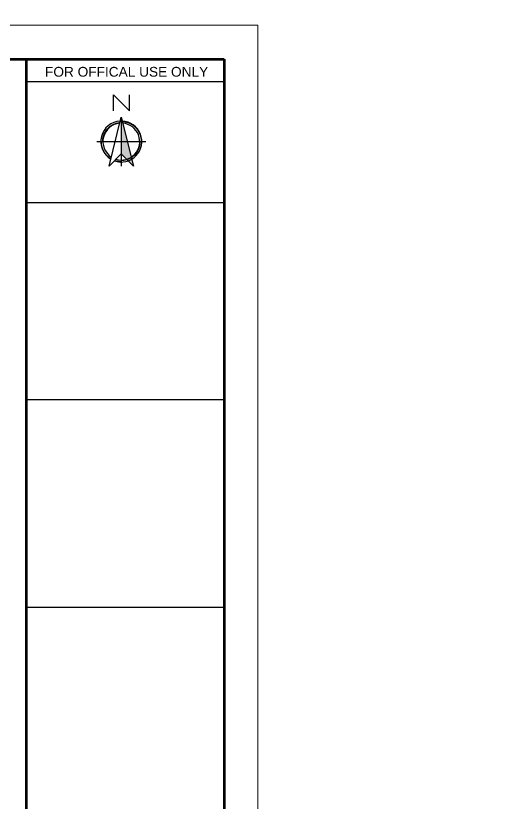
# Model space of a CAD drawing. Header units: inches. Extents: x -12071822 to 12321209, y -1222525 to 1319227.
# Drawn here: x 127161 to 127889, y 49078 to 50285 of the extents above; entities that cross this region are included whole.
import ezdxf

# ---------------------------------------------------------------- set-up
doc = ezdxf.new("R2010")
doc.units = ezdxf.units.IN
doc.header["$MEASUREMENT"] = 0
for name, color, linetype, lineweight in [('BORDER', 7, 'Continuous', 60), ('WALL', 1, 'Continuous', 30), ('Window', 3, 'Continuous', 0), ('Windows', 151, 'Continuous', 15)]:
    doc.layers.add(name, color=color, linetype=linetype, lineweight=lineweight)
doc.styles.get("Standard").update_dxf_attribs({"font": 'arial.ttf'})

msp = doc.modelspace()

# ---------------------------------------------------------------- linework, layer by layer
for p, q in [((127322.62, 50129.56), (127322.62, 50054.2)), ((127284.94, 50091.88), (127360.3, 50091.88))]:
    msp.add_line(p, q)
msp.add_lwpolyline([(127310.78, 50139.15), (127310.78, 50163.78), (127335.41, 50139.15), (127335.41, 50163.78)])
msp.add_lwpolyline([(127322.62, 50129.56), (127341.46, 50054.2), (127322.62, 50073.04), (127303.78, 50054.2)], close=True)
at = {"const_width": 1.57}
for points in [[(127320.44, 50120.85, 0.3923846), (127293.58, 50091.88, 1)], [(127353.24, 50091.88, 0.4142136), (127322.62, 50122.5, 1)], [(127306.67, 50065.75, -0.2613935), (127292.01, 50091.88, -1)], [(127351.67, 50091.88, -0.4142136), (127322.62, 50062.84, -1)], [(127322.62, 50061.27, -0.0839971), (127312.55, 50062.97, -1)]]:
    msp.add_lwpolyline(points, format="xyb", dxfattribs=at)
for radius, start, end in [(31.4, 92.88415, 239.04337), (28.26, 94.83127, 237.09625), (31.4, 250.10409, 87.11585), (28.26, 253.1255, 85.16873)]:
    msp.add_arc((127322.62, 50091.88), radius, start, end)
msp.add_solid([(127322.62, 50129.56), (127341.46, 50054.2), (127322.62, 50073.04)])
at = {"layer": 'BORDER'}
msp.add_line((127177.37, 48129.4), (127177.37, 50218.25), dxfattribs=at)
at = {"layer": 'BORDER', "lineweight": 25}
for p, q in [((127480.18, 50183.31), (127177.37, 50183.31)), ((127480.18, 49997.83), (127177.37, 49997.83)), ((127480.18, 49695.99), (127177.37, 49695.99)), ((127480.18, 49377.74), (127177.37, 49377.74))]:
    msp.add_line(p, q, dxfattribs=at)
at = {"layer": 'BORDER'}
msp.add_lwpolyline([(127480.18, 50218.25), (127480.18, 48127.4), (124417.35, 48127.4), (124417.35, 50218.25)], close=True, dxfattribs=at)
at = {"layer": 'Window'}
msp.add_lwpolyline([(127532.18, 50270.25), (127532.18, 48075.4), (124365.35, 48075.4), (124365.35, 50270.25)], close=True, dxfattribs=at)
at = {"layer": 'Windows'}
msp.add_circle((127888.68, 49173.51), 6257.09, dxfattribs=at)

# ---------------------------------------------------------------- texts
at = {"layer": 'WALL', "insert": (127205.61, 50206.39), "char_height": 15, "width": 1120.7402, "attachment_point": 1}
msp.add_mtext('FOR OFFICAL USE ONLY', dxfattribs=at)

doc.saveas('drawing.dxf')
